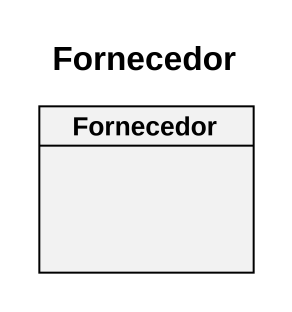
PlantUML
@startuml
title Fornecedor
hide circle
hide empty members
class Fornecedor
@enduml
